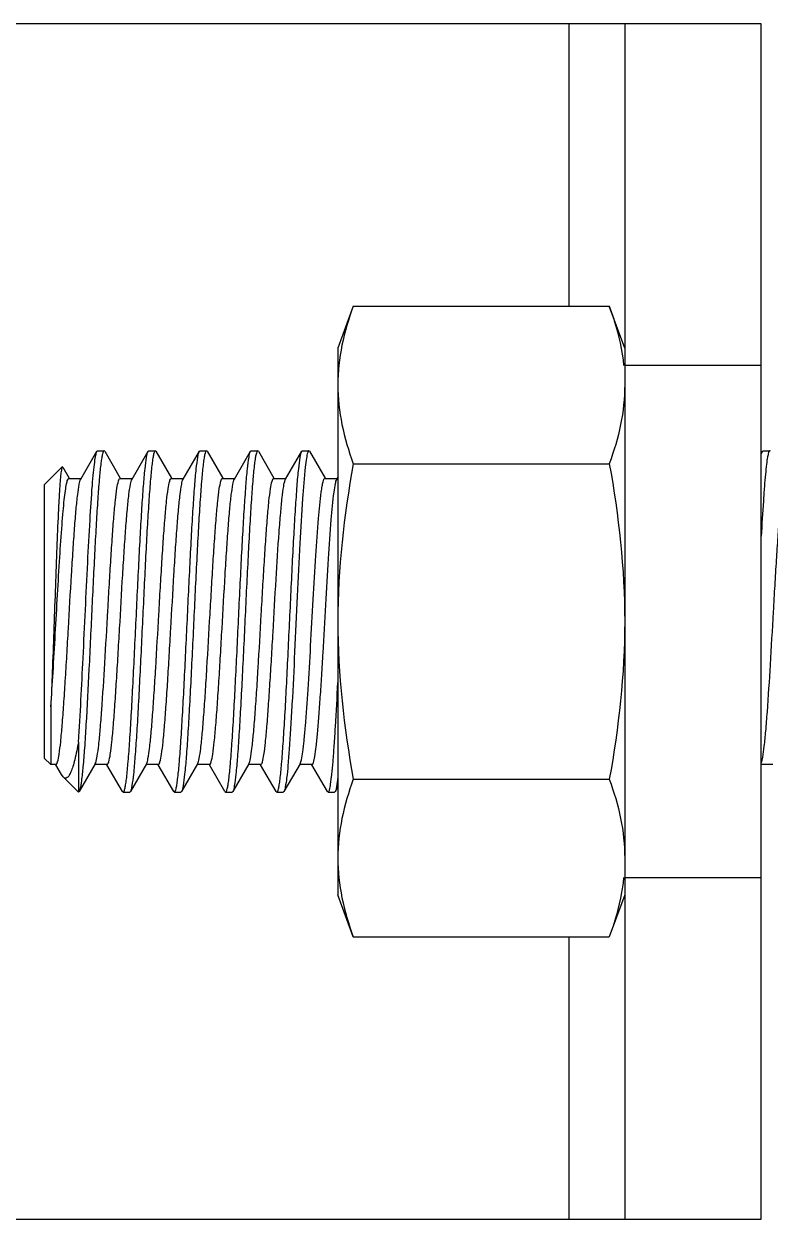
# Model space of a CAD drawing. Extents: x 1031190 to 1725648, y 733081 to 1571294.
# Drawn here: x 1158487.4 to 1158663.4, y 1227693.7 to 1227975.6 of the extents above; entities that cross this region are included whole.
import ezdxf

# ---------------------------------------------------------------- set-up
doc = ezdxf.new("R2010")
doc.units = 0
doc.header["$LTSCALE"] = 1000
doc.header["$MEASUREMENT"] = 0

msp = doc.modelspace()

# ---------------------------------------------------------------- linework, layer by layer
at = {"linetype": 'Continuous'}
for p, q in [((1158661.35, 1227975.6), (1158316.5, 1227975.6)), ((1158615.97, 1227975.6), (1158615.97, 1227909.05)), ((1158629.13, 1227975.6), (1158629.13, 1227693.69)), ((1158661.35, 1227693.69), (1158661.35, 1227975.6)), ((1158565.1, 1227909.05), (1158561.47, 1227899.08)), ((1158565.1, 1227909.05), (1158625.5, 1227909.05)), ((1158629.13, 1227899.08), (1158625.5, 1227909.05)), ((1158561.47, 1227899.08), (1158561.47, 1227770.21)), ((1158661.35, 1227895.05), (1158629.13, 1227895.05)), ((1158500.81, 1227868.23), (1158504.63, 1227874.78)), ((1158504.63, 1227874.78), (1158504.78, 1227874.91)), ((1158504.78, 1227874.91), (1158506.3, 1227874.91)), ((1158504.78, 1227874.91), (1158506.3, 1227874.91)), ((1158506.3, 1227874.91), (1158506.27, 1227874.91)), ((1158506.46, 1227874.78), (1158506.3, 1227874.91)), ((1158506.46, 1227874.78), (1158510.13, 1227868.43)), ((1158512.9, 1227868.23), (1158516.71, 1227874.78)), ((1158516.71, 1227874.78), (1158516.87, 1227874.91)), ((1158516.87, 1227874.91), (1158518.38, 1227874.91)), ((1158516.87, 1227874.91), (1158518.38, 1227874.91)), ((1158518.38, 1227874.91), (1158518.36, 1227874.91)), ((1158518.54, 1227874.78), (1158518.38, 1227874.91)), ((1158518.54, 1227874.78), (1158522.22, 1227868.43)), ((1158524.98, 1227868.23), (1158528.79, 1227874.78)), ((1158528.79, 1227874.78), (1158528.95, 1227874.91)), ((1158528.95, 1227874.91), (1158530.46, 1227874.91)), ((1158528.95, 1227874.91), (1158530.46, 1227874.91)), ((1158530.46, 1227874.91), (1158530.44, 1227874.91)), ((1158530.62, 1227874.78), (1158530.46, 1227874.91)), ((1158530.62, 1227874.78), (1158534.3, 1227868.43)), ((1158537.06, 1227868.23), (1158540.87, 1227874.78)), ((1158540.87, 1227874.78), (1158541.03, 1227874.91)), ((1158541.03, 1227874.91), (1158542.54, 1227874.91)), ((1158541.03, 1227874.91), (1158542.54, 1227874.91)), ((1158542.54, 1227874.91), (1158542.52, 1227874.91)), ((1158542.7, 1227874.78), (1158542.54, 1227874.91)), ((1158542.7, 1227874.78), (1158546.38, 1227868.43)), ((1158549.14, 1227868.23), (1158552.95, 1227874.78)), ((1158552.95, 1227874.78), (1158553.11, 1227874.91)), ((1158553.11, 1227874.91), (1158554.62, 1227874.91)), ((1158553.11, 1227874.91), (1158554.62, 1227874.91)), ((1158554.78, 1227874.78), (1158554.62, 1227874.91)), ((1158554.78, 1227874.78), (1158558.46, 1227868.43)), ((1158661.35, 1227874.19), (1158661.69, 1227874.78)), ((1158661.69, 1227874.78), (1158661.85, 1227874.91)), ((1158661.85, 1227874.91), (1158663.36, 1227874.91)), ((1158661.85, 1227874.91), (1158663.36, 1227874.91)), ((1158663.36, 1227874.91), (1158663.34, 1227874.91)), ((1158663.52, 1227874.78), (1158663.36, 1227874.91)), ((1158565.1, 1227871.84), (1158625.5, 1227871.84)), ((1158492.2, 1227866.86), (1158496.43, 1227871.09)), ((1158496.54, 1227871.05), (1158496.43, 1227871.09)), ((1158496.54, 1227871.05), (1158498.05, 1227868.43)), ((1158492.2, 1227866.86), (1158492.2, 1227802.42)), ((1158497.98, 1227868.39), (1158500.91, 1227868.39)), ((1158510.06, 1227868.39), (1158512.99, 1227868.39)), ((1158522.15, 1227868.39), (1158525.07, 1227868.39)), ((1158534.23, 1227868.39), (1158537.15, 1227868.39)), ((1158546.31, 1227868.39), (1158549.24, 1227868.39)), ((1158549.04, 1227868.02), (1158549.14, 1227868.23)), ((1158558.39, 1227868.39), (1158561.32, 1227868.39)), ((1158561.22, 1227868.23), (1158561.47, 1227868.65)), ((1158493.73, 1227814.49), (1158493.73, 1227800.89)), ((1158500.26, 1227806.2), (1158500.26, 1227794.37)), ((1158492.2, 1227802.42), (1158493.73, 1227800.89)), ((1158504.21, 1227801.06), (1158504.32, 1227801.3)), ((1158494.96, 1227800.89), (1158493.73, 1227800.89)), ((1158496.24, 1227798.54), (1158494.89, 1227800.85)), ((1158496.66, 1227797.97), (1158496.24, 1227798.54)), ((1158504.21, 1227801.06), (1158500.41, 1227794.51)), ((1158507.04, 1227800.89), (1158504.12, 1227800.89)), ((1158510.67, 1227794.51), (1158506.97, 1227800.85)), ((1158516.29, 1227801.06), (1158512.5, 1227794.51)), ((1158519.13, 1227800.89), (1158516.2, 1227800.89)), ((1158522.75, 1227794.51), (1158519.05, 1227800.85)), ((1158528.38, 1227801.06), (1158524.58, 1227794.51)), ((1158531.21, 1227800.89), (1158528.28, 1227800.89)), ((1158534.83, 1227794.51), (1158531.14, 1227800.85)), ((1158540.46, 1227801.06), (1158536.66, 1227794.51)), ((1158543.29, 1227800.89), (1158540.36, 1227800.89)), ((1158546.91, 1227794.51), (1158543.22, 1227800.85)), ((1158552.54, 1227801.06), (1158548.74, 1227794.51)), ((1158555.37, 1227800.89), (1158552.44, 1227800.89)), ((1158558.99, 1227794.51), (1158555.3, 1227800.85)), ((1158664.11, 1227800.89), (1158661.35, 1227800.89)), ((1158496.66, 1227797.97), (1158500.26, 1227794.37)), ((1158561.47, 1227795.62), (1158560.82, 1227794.51)), ((1158565.1, 1227797.44), (1158625.5, 1227797.44)), ((1158500.41, 1227794.51), (1158500.26, 1227794.37)), ((1158510.67, 1227794.51), (1158510.82, 1227794.37)), ((1158510.82, 1227794.37), (1158512.34, 1227794.37)), ((1158510.82, 1227794.37), (1158512.34, 1227794.37)), ((1158510.82, 1227794.37), (1158510.85, 1227794.37)), ((1158512.5, 1227794.51), (1158512.34, 1227794.37)), ((1158522.75, 1227794.51), (1158522.91, 1227794.37)), ((1158522.91, 1227794.37), (1158524.42, 1227794.37)), ((1158522.91, 1227794.37), (1158524.42, 1227794.37)), ((1158522.91, 1227794.37), (1158522.93, 1227794.37)), ((1158524.58, 1227794.51), (1158524.42, 1227794.37)), ((1158534.83, 1227794.51), (1158534.99, 1227794.37)), ((1158534.99, 1227794.37), (1158536.5, 1227794.37)), ((1158534.99, 1227794.37), (1158536.5, 1227794.37)), ((1158534.99, 1227794.37), (1158535.01, 1227794.37)), ((1158536.66, 1227794.51), (1158536.5, 1227794.37)), ((1158546.91, 1227794.51), (1158547.07, 1227794.37)), ((1158547.07, 1227794.37), (1158548.58, 1227794.37)), ((1158547.07, 1227794.37), (1158548.58, 1227794.37)), ((1158547.07, 1227794.37), (1158547.09, 1227794.37)), ((1158548.74, 1227794.51), (1158548.58, 1227794.37)), ((1158558.99, 1227794.51), (1158559.15, 1227794.37)), ((1158559.15, 1227794.37), (1158560.67, 1227794.37)), ((1158559.15, 1227794.37), (1158560.67, 1227794.37)), ((1158559.15, 1227794.37), (1158559.17, 1227794.37)), ((1158560.82, 1227794.51), (1158560.67, 1227794.37)), ((1158629.13, 1227774.23), (1158661.35, 1227774.23)), ((1158565.1, 1227760.24), (1158561.47, 1227770.21)), ((1158629.13, 1227770.21), (1158625.5, 1227760.24)), ((1158565.1, 1227760.24), (1158625.5, 1227760.24)), ((1158615.97, 1227760.24), (1158615.97, 1227693.69)), ((1158316.5, 1227693.69), (1158661.35, 1227693.69))]:
    msp.add_line(p, q, dxfattribs=at)
for points, knots in [([(1158565.1, 1227909.05), (1158564, 1227906.03), (1158562.17, 1227899.93), (1158561.47, 1227893.58), (1158561.47, 1227890.45)], [0, 0, 0, 0, 0.506411, 1, 1, 1, 1]), ([(1158625.5, 1227909.05), (1158625.92, 1227907.89), (1158627.47, 1227903.33), (1158628.53, 1227898.59), (1158628.89, 1227895.02)], [0, 0, 0, 0, 0.25454, 1, 1, 1, 1]), ([(1158561.47, 1227890.45), (1158561.47, 1227887.32), (1158562.17, 1227880.96), (1158564, 1227874.86), (1158565.1, 1227871.84)], [0, 0, 0, 0, 0.493589, 1, 1, 1, 1]), ([(1158629.13, 1227890.45), (1158629.13, 1227887.32), (1158628.43, 1227880.96), (1158626.6, 1227874.86), (1158625.5, 1227871.84)], [0, 0, 0, 0, 0.493589, 1, 1, 1, 1]), ([(1158500.26, 1227806.2), (1158500.7, 1227812.8), (1158501.22, 1227823.19), (1158501.89, 1227837.31), (1158502.41, 1227848.16), (1158502.93, 1227857.94), (1158503.38, 1227865.03), (1158503.78, 1227869.59), (1158504.03, 1227872), (1158504.3, 1227873.65), (1158504.47, 1227874.52), (1158504.63, 1227874.78)], [0, 0, 0, 0, 0.288558, 0.45413, 0.616509, 0.762715, 0.881069, 0.926757, 0.962188, 0.986703, 1, 1, 1, 1]), ([(1158506.27, 1227874.91), (1158506.18, 1227874.89), (1158506.04, 1227874.59), (1158505.89, 1227874.06), (1158505.72, 1227873.15), (1158505.46, 1227871.34), (1158505.16, 1227868.3), (1158504.82, 1227863.83), (1158504.48, 1227858.37), (1158504.13, 1227852.12), (1158503.79, 1227845.27), (1158503.32, 1227835.64), (1158502.77, 1227823.92), (1158502.2, 1227812.82), (1158501.71, 1227805.13), (1158501.37, 1227800.73), (1158501.03, 1227797.48), (1158500.78, 1227795.71), (1158500.61, 1227795.05)], [0, 0, 0, 0, 0.003459, 0.010697, 0.021985, 0.037294, 0.07952, 0.136044, 0.204986, 0.284036, 0.370529, 0.46155, 0.644849, 0.809404, 0.877597, 0.933236, 0.974471, 1, 1, 1, 1]), ([(1158510.85, 1227794.37), (1158510.94, 1227794.39), (1158511.09, 1227794.72), (1158511.25, 1227795.28), (1158511.42, 1227796.25), (1158511.69, 1227798.18), (1158511.99, 1227801.42), (1158512.35, 1227806.17), (1158512.7, 1227811.95), (1158513.06, 1227818.55), (1158513.42, 1227825.73), (1158513.78, 1227833.23), (1158514.14, 1227840.79), (1158514.5, 1227848.12), (1158514.86, 1227854.96), (1158515.21, 1227861.08), (1158515.57, 1227866.22), (1158515.89, 1227870.26), (1158516.28, 1227872.95), (1158516.47, 1227874.37), (1158516.71, 1227874.78)], [0, 0, 0, 0, 0.003604, 0.011244, 0.023189, 0.039398, 0.084082, 0.143773, 0.216344, 0.299191, 0.389329, 0.483504, 0.578314, 0.670341, 0.756264, 0.832984, 0.897741, 0.948218, 0.982646, 1, 1, 1, 1]), ([(1158518.36, 1227874.91), (1158518.26, 1227874.89), (1158518.11, 1227874.56), (1158517.96, 1227874), (1158517.78, 1227873.03), (1158517.52, 1227871.1), (1158517.21, 1227867.86), (1158516.86, 1227863.11), (1158516.5, 1227857.34), (1158516.14, 1227850.74), (1158515.79, 1227843.56), (1158515.43, 1227836.06), (1158515.07, 1227828.5), (1158514.71, 1227821.17), (1158514.35, 1227814.33), (1158513.99, 1227808.21), (1158513.63, 1227803.07), (1158513.31, 1227799.03), (1158512.93, 1227796.34), (1158512.73, 1227794.91), (1158512.5, 1227794.51)], [0, 0, 0, 0, 0.00361, 0.011255, 0.023204, 0.039415, 0.084097, 0.143782, 0.216344, 0.299179, 0.3893, 0.483457, 0.578255, 0.670276, 0.756195, 0.832914, 0.897677, 0.94817, 0.982621, 1, 1, 1, 1]), ([(1158522.93, 1227794.37), (1158523.02, 1227794.39), (1158523.17, 1227794.72), (1158523.33, 1227795.28), (1158523.51, 1227796.25), (1158523.77, 1227798.18), (1158524.08, 1227801.42), (1158524.43, 1227806.17), (1158524.78, 1227811.95), (1158525.14, 1227818.55), (1158525.5, 1227825.73), (1158525.86, 1227833.23), (1158526.22, 1227840.79), (1158526.58, 1227848.12), (1158526.94, 1227854.96), (1158527.29, 1227861.08), (1158527.65, 1227866.22), (1158527.97, 1227870.26), (1158528.36, 1227872.95), (1158528.55, 1227874.37), (1158528.79, 1227874.78)], [0, 0, 0, 0, 0.003605, 0.011246, 0.023192, 0.039401, 0.084087, 0.143779, 0.216351, 0.299198, 0.389337, 0.483511, 0.57832, 0.670346, 0.756268, 0.832988, 0.897743, 0.948218, 0.982646, 1, 1, 1, 1]), ([(1158530.44, 1227874.91), (1158530.34, 1227874.89), (1158530.19, 1227874.56), (1158530.04, 1227874), (1158529.86, 1227873.03), (1158529.6, 1227871.1), (1158529.29, 1227867.86), (1158528.94, 1227863.11), (1158528.58, 1227857.34), (1158528.23, 1227850.74), (1158527.87, 1227843.56), (1158527.51, 1227836.06), (1158527.15, 1227828.5), (1158526.79, 1227821.17), (1158526.43, 1227814.33), (1158526.08, 1227808.21), (1158525.71, 1227803.07), (1158525.39, 1227799.03), (1158525.01, 1227796.34), (1158524.81, 1227794.91), (1158524.58, 1227794.51)], [0, 0, 0, 0, 0.00361, 0.011255, 0.023204, 0.039415, 0.084097, 0.143781, 0.216343, 0.299178, 0.389299, 0.483456, 0.578254, 0.670275, 0.756194, 0.832913, 0.897677, 0.94817, 0.982621, 1, 1, 1, 1]), ([(1158535.01, 1227794.37), (1158535.1, 1227794.39), (1158535.26, 1227794.72), (1158535.41, 1227795.28), (1158535.59, 1227796.25), (1158535.85, 1227798.18), (1158536.16, 1227801.42), (1158536.51, 1227806.17), (1158536.87, 1227811.95), (1158537.22, 1227818.55), (1158537.58, 1227825.73), (1158537.94, 1227833.23), (1158538.3, 1227840.79), (1158538.66, 1227848.12), (1158539.02, 1227854.96), (1158539.37, 1227861.08), (1158539.74, 1227866.22), (1158540.06, 1227870.26), (1158540.44, 1227872.95), (1158540.64, 1227874.37), (1158540.87, 1227874.78)], [0, 0, 0, 0, 0.003605, 0.011246, 0.023192, 0.039402, 0.084089, 0.143781, 0.216352, 0.2992, 0.389339, 0.483513, 0.578322, 0.670347, 0.756269, 0.832988, 0.897743, 0.948219, 0.982646, 1, 1, 1, 1]), ([(1158542.52, 1227874.91), (1158542.43, 1227874.89), (1158542.28, 1227874.56), (1158542.12, 1227874), (1158541.94, 1227873.03), (1158541.68, 1227871.1), (1158541.37, 1227867.86), (1158541.02, 1227863.11), (1158540.67, 1227857.34), (1158540.31, 1227850.74), (1158539.95, 1227843.56), (1158539.59, 1227836.06), (1158539.23, 1227828.5), (1158538.87, 1227821.17), (1158538.51, 1227814.33), (1158538.16, 1227808.21), (1158537.79, 1227803.07), (1158537.48, 1227799.03), (1158537.09, 1227796.34), (1158536.89, 1227794.91), (1158536.66, 1227794.51)], [0, 0, 0, 0, 0.00361, 0.011255, 0.023204, 0.039415, 0.084096, 0.143781, 0.216343, 0.299178, 0.389299, 0.483455, 0.578253, 0.670274, 0.756194, 0.832913, 0.897676, 0.948169, 0.98262, 1, 1, 1, 1]), ([(1158547.09, 1227794.37), (1158547.19, 1227794.39), (1158547.34, 1227794.72), (1158547.49, 1227795.28), (1158547.67, 1227796.25), (1158547.93, 1227798.18), (1158548.24, 1227801.42), (1158548.59, 1227806.17), (1158548.95, 1227811.95), (1158549.31, 1227818.55), (1158549.66, 1227825.73), (1158550.02, 1227833.23), (1158550.38, 1227840.79), (1158550.74, 1227848.12), (1158551.1, 1227854.96), (1158551.46, 1227861.08), (1158551.82, 1227866.22), (1158552.14, 1227870.26), (1158552.52, 1227872.95), (1158552.72, 1227874.37), (1158552.95, 1227874.78)], [0, 0, 0, 0, 0.003605, 0.011246, 0.023193, 0.039403, 0.08409, 0.143783, 0.216354, 0.299202, 0.389341, 0.483515, 0.578323, 0.670348, 0.75627, 0.832989, 0.897744, 0.948219, 0.982646, 1, 1, 1, 1]), ([(1158554.34, 1227874.48), (1158554.21, 1227874.06), (1158554, 1227872.92), (1158553.86, 1227871.78), (1158553.78, 1227871.08)], [0, 0, 0, 0, 0.381853, 1, 1, 1, 1]), ([(1158554.62, 1227874.91), (1158554.6, 1227874.91), (1158554.43, 1227874.83), (1158554.39, 1227874.63), (1158554.34, 1227874.48)], [0, 0, 0, 0, 0.141686, 1, 1, 1, 1]), ([(1158663.34, 1227874.91), (1158663.19, 1227874.88), (1158663.02, 1227874.25), (1158662.78, 1227873.28), (1158662.56, 1227871.51), (1158662.31, 1227869.21), (1158662.07, 1227866.3), (1158661.73, 1227861.43), (1158661.5, 1227857.52), (1158661.35, 1227854.76)], [0, 0, 0, 0, 0.023088, 0.076942, 0.162256, 0.277921, 0.422109, 0.592457, 1, 1, 1, 1]), ([(1158496.42, 1227871.08), (1158496.3, 1227870.96), (1158496.24, 1227870.36), (1158496.05, 1227869.27), (1158495.92, 1227867.5), (1158495.75, 1227865.18), (1158495.59, 1227862.3), (1158495.36, 1227857.53), (1158495.08, 1227850.65), (1158494.76, 1227841.69), (1158494.43, 1227832.28), (1158494.1, 1227823.16), (1158493.86, 1227817.27), (1158493.73, 1227814.49)], [0, 0, 0, 0, 0.009173, 0.029347, 0.060391, 0.101835, 0.152988, 0.212953, 0.354877, 0.517215, 0.687692, 0.853036, 1, 1, 1, 1]), ([(1158553.78, 1227871.08), (1158553.5, 1227868.6), (1158553.06, 1227862.6), (1158552.47, 1227852.44), (1158551.88, 1227840.39), (1158551.28, 1227827.73), (1158550.77, 1227817.41), (1158550.34, 1227809.86), (1158550.03, 1227805.09), (1158549.72, 1227801.12), (1158549.44, 1227798.02), (1158549.12, 1227795.93), (1158548.93, 1227794.83), (1158548.74, 1227794.51)], [0, 0, 0, 0, 0.097413, 0.234815, 0.397699, 0.568819, 0.73005, 0.801523, 0.864307, 0.916739, 0.957442, 0.985378, 1, 1, 1, 1]), ([(1158493.73, 1227814.49), (1158493.92, 1227817.21), (1158494.29, 1227822.95), (1158494.8, 1227831.78), (1158495.31, 1227840.83), (1158495.82, 1227849.41), (1158496.26, 1227855.97), (1158496.63, 1227860.49), (1158496.89, 1227863.19), (1158497.14, 1227865.32), (1158497.41, 1227866.96), (1158497.61, 1227867.82), (1158497.84, 1227868.39), (1158497.98, 1227868.39)], [0, 0, 0, 0, 0.150782, 0.318318, 0.489969, 0.652746, 0.794352, 0.853795, 0.904124, 0.94441, 0.973938, 0.992299, 1, 1, 1, 1]), ([(1158494.96, 1227800.89), (1158495.04, 1227800.89), (1158495.22, 1227801.13), (1158495.46, 1227801.91), (1158495.78, 1227803.69), (1158496.11, 1227806.57), (1158496.46, 1227810.49), (1158496.81, 1227815.28), (1158497.17, 1227820.76), (1158497.53, 1227826.74), (1158498.01, 1227835.09), (1158498.47, 1227843.36), (1158498.97, 1227851.26), (1158499.32, 1227856.43), (1158499.68, 1227860.8), (1158500.01, 1227864.26), (1158500.38, 1227866.61), (1158500.6, 1227867.86), (1158500.81, 1227868.23)], [0, 0, 0, 0, 0.003516, 0.010772, 0.037949, 0.081609, 0.140308, 0.211978, 0.294061, 0.383613, 0.477416, 0.664254, 0.750571, 0.827952, 0.893624, 0.945254, 0.981055, 1, 1, 1, 1]), ([(1158504.32, 1227801.3), (1158504.5, 1227801.8), (1158504.75, 1227803.21), (1158505.1, 1227805.83), (1158505.43, 1227809.46), (1158505.93, 1227815.89), (1158506.51, 1227825.26), (1158507.07, 1227835.18), (1158507.54, 1227843.36), (1158507.89, 1227849.18), (1158508.25, 1227854.5), (1158508.59, 1227859.13), (1158508.94, 1227862.92), (1158509.26, 1227865.7), (1158509.58, 1227867.41), (1158509.81, 1227868.16), (1158509.99, 1227868.39), (1158510.06, 1227868.39)], [0, 0, 0, 0, 0.023549, 0.063214, 0.117783, 0.185416, 0.35021, 0.535036, 0.627046, 0.714525, 0.794449, 0.864058, 0.92096, 0.96323, 0.989531, 0.996563, 1, 1, 1, 1]), ([(1158507.04, 1227800.89), (1158507.12, 1227800.89), (1158507.3, 1227801.13), (1158507.54, 1227801.91), (1158507.86, 1227803.69), (1158508.19, 1227806.57), (1158508.54, 1227810.49), (1158508.9, 1227815.28), (1158509.25, 1227820.76), (1158509.61, 1227826.74), (1158510.09, 1227835.09), (1158510.56, 1227843.36), (1158511.05, 1227851.26), (1158511.4, 1227856.43), (1158511.76, 1227860.8), (1158512.09, 1227864.26), (1158512.46, 1227866.61), (1158512.68, 1227867.86), (1158512.9, 1227868.23)], [0, 0, 0, 0, 0.003516, 0.010771, 0.037949, 0.081609, 0.140308, 0.211978, 0.294061, 0.383613, 0.477416, 0.664254, 0.750572, 0.827952, 0.893624, 0.945254, 0.981055, 1, 1, 1, 1]), ([(1158516.29, 1227801.06), (1158516.51, 1227801.43), (1158516.73, 1227802.68), (1158517.1, 1227805.03), (1158517.43, 1227808.49), (1158517.79, 1227812.86), (1158518.14, 1227818.03), (1158518.63, 1227825.93), (1158519.1, 1227834.2), (1158519.58, 1227842.55), (1158519.94, 1227848.53), (1158520.29, 1227854.01), (1158520.65, 1227858.79), (1158521, 1227862.72), (1158521.33, 1227865.6), (1158521.65, 1227867.38), (1158521.89, 1227868.15), (1158522.07, 1227868.39), (1158522.15, 1227868.39)], [0, 0, 0, 0, 0.018976, 0.054803, 0.106453, 0.172139, 0.249526, 0.335844, 0.522668, 0.616459, 0.705997, 0.788066, 0.859722, 0.918409, 0.962059, 0.989231, 0.996484, 1, 1, 1, 1]), ([(1158519.13, 1227800.89), (1158519.2, 1227800.89), (1158519.38, 1227801.13), (1158519.62, 1227801.91), (1158519.94, 1227803.69), (1158520.27, 1227806.57), (1158520.62, 1227810.49), (1158520.98, 1227815.28), (1158521.34, 1227820.76), (1158521.69, 1227826.74), (1158522.17, 1227835.09), (1158522.64, 1227843.36), (1158523.13, 1227851.26), (1158523.48, 1227856.43), (1158523.84, 1227860.8), (1158524.17, 1227864.26), (1158524.54, 1227866.61), (1158524.76, 1227867.86), (1158524.98, 1227868.23)], [0, 0, 0, 0, 0.003517, 0.010771, 0.037949, 0.081609, 0.140308, 0.211979, 0.294062, 0.383613, 0.477416, 0.664254, 0.750571, 0.827951, 0.893623, 0.945253, 0.981055, 1, 1, 1, 1]), ([(1158528.38, 1227801.06), (1158528.59, 1227801.43), (1158528.81, 1227802.68), (1158529.18, 1227805.03), (1158529.51, 1227808.49), (1158529.87, 1227812.86), (1158530.22, 1227818.03), (1158530.71, 1227825.93), (1158531.18, 1227834.2), (1158531.66, 1227842.55), (1158532.02, 1227848.53), (1158532.37, 1227854.01), (1158532.73, 1227858.79), (1158533.08, 1227862.72), (1158533.41, 1227865.6), (1158533.73, 1227867.38), (1158533.97, 1227868.15), (1158534.15, 1227868.39), (1158534.23, 1227868.39)], [0, 0, 0, 0, 0.018976, 0.054803, 0.106454, 0.17214, 0.249527, 0.335846, 0.52267, 0.61646, 0.705997, 0.788065, 0.859721, 0.918408, 0.962058, 0.98923, 0.996485, 1, 1, 1, 1]), ([(1158531.21, 1227800.89), (1158531.29, 1227800.89), (1158531.46, 1227801.13), (1158531.7, 1227801.91), (1158532.02, 1227803.69), (1158532.35, 1227806.57), (1158532.71, 1227810.49), (1158533.06, 1227815.28), (1158533.42, 1227820.76), (1158533.78, 1227826.74), (1158534.25, 1227835.09), (1158534.72, 1227843.36), (1158535.21, 1227851.26), (1158535.57, 1227856.43), (1158535.92, 1227860.8), (1158536.25, 1227864.26), (1158536.62, 1227866.61), (1158536.84, 1227867.86), (1158537.06, 1227868.23)], [0, 0, 0, 0, 0.003514, 0.010772, 0.03795, 0.08161, 0.140308, 0.211978, 0.294061, 0.383612, 0.477415, 0.664253, 0.750571, 0.827952, 0.893624, 0.945254, 0.981055, 1, 1, 1, 1]), ([(1158540.46, 1227801.06), (1158540.67, 1227801.43), (1158540.9, 1227802.68), (1158541.26, 1227805.03), (1158541.59, 1227808.49), (1158541.95, 1227812.86), (1158542.31, 1227818.03), (1158542.8, 1227825.93), (1158543.26, 1227834.2), (1158543.74, 1227842.55), (1158544.1, 1227848.53), (1158544.46, 1227854.01), (1158544.81, 1227858.79), (1158545.16, 1227862.72), (1158545.49, 1227865.6), (1158545.81, 1227867.38), (1158546.05, 1227868.15), (1158546.23, 1227868.39), (1158546.31, 1227868.39)], [0, 0, 0, 0, 0.018976, 0.054803, 0.106453, 0.172139, 0.249526, 0.335844, 0.522668, 0.61646, 0.705997, 0.788066, 0.859722, 0.918409, 0.962059, 0.989231, 0.996485, 1, 1, 1, 1]), ([(1158543.29, 1227800.89), (1158543.37, 1227800.89), (1158543.54, 1227801.12), (1158543.78, 1227801.87), (1158544.09, 1227803.6), (1158544.42, 1227806.39), (1158544.76, 1227810.2), (1158545.11, 1227814.84), (1158545.46, 1227820.18), (1158545.82, 1227826.02), (1158546.29, 1227834.23), (1158546.85, 1227844.16), (1158547.43, 1227853.53), (1158547.93, 1227859.95), (1158548.27, 1227863.56), (1158548.61, 1227866.15), (1158548.86, 1227867.54), (1158549.04, 1227868.02)], [0, 0, 0, 0, 0.003447, 0.010504, 0.036907, 0.07934, 0.136454, 0.206305, 0.286482, 0.374206, 0.466428, 0.651492, 0.816161, 0.883565, 0.937789, 0.976999, 1, 1, 1, 1]), ([(1158557.54, 1227865.17), (1158557.61, 1227865.64), (1158557.72, 1227866.44), (1158557.93, 1227867.47), (1158558.09, 1227868.06), (1158558.29, 1227868.39), (1158558.39, 1227868.39)], [0, 0, 0, 0, 0.417027, 0.722093, 0.91306, 1, 1, 1, 1]), ([(1158560.57, 1227865.17), (1158560.65, 1227865.84), (1158560.83, 1227866.86), (1158561.04, 1227867.91), (1158561.22, 1227868.23)], [0, 0, 0, 0, 0.64784, 1, 1, 1, 1]), ([(1158661.35, 1227801.2), (1158661.54, 1227801.66), (1158661.78, 1227803.01), (1158662.13, 1227805.54), (1158662.47, 1227809.1), (1158662.97, 1227815.5), (1158663.55, 1227824.88), (1158664.12, 1227834.83), (1158664.59, 1227843.07), (1158664.94, 1227848.95), (1158665.3, 1227854.33), (1158665.65, 1227859.01), (1158666, 1227862.85), (1158666.32, 1227865.66), (1158666.64, 1227867.4), (1158666.88, 1227868.16), (1158667.05, 1227868.39), (1158667.13, 1227868.39)], [0, 0, 0, 0, 0.021934, 0.060252, 0.1138, 0.180755, 0.345177, 0.530709, 0.623344, 0.711545, 0.792219, 0.862544, 0.920069, 0.962821, 0.989426, 0.996537, 1, 1, 1, 1]), ([(1158552.54, 1227801.06), (1158552.71, 1227801.35), (1158552.92, 1227802.32), (1158553.22, 1227804.14), (1158553.51, 1227806.78), (1158553.96, 1227811.67), (1158554.47, 1227819.13), (1158555.06, 1227829.1), (1158555.65, 1227839.65), (1158556.24, 1227849.68), (1158556.83, 1227858.13), (1158557.27, 1227863.11), (1158557.54, 1227865.17)], [0, 0, 0, 0, 0.015991, 0.045014, 0.086536, 0.139531, 0.27419, 0.434995, 0.605144, 0.76684, 0.903184, 1, 1, 1, 1]), ([(1158555.37, 1227800.89), (1158555.44, 1227800.89), (1158555.59, 1227801.07), (1158555.81, 1227801.69), (1158556.09, 1227803.1), (1158556.39, 1227805.4), (1158556.7, 1227808.55), (1158557.02, 1227812.43), (1158557.34, 1227816.95), (1158557.65, 1227821.97), (1158558.09, 1227829.24), (1158558.61, 1227838.45), (1158559.21, 1227848.93), (1158559.82, 1227857.79), (1158560.28, 1227863.02), (1158560.57, 1227865.17)], [0, 0, 0, 0, 0.003125, 0.009234, 0.031868, 0.068302, 0.117635, 0.178513, 0.24923, 0.32779, 0.411973, 0.587575, 0.756267, 0.899071, 1, 1, 1, 1]), ([(1158559.17, 1227794.37), (1158559.24, 1227794.39), (1158559.36, 1227794.58), (1158559.57, 1227795.2), (1158559.81, 1227796.57), (1158560.08, 1227798.8), (1158560.35, 1227801.84), (1158560.63, 1227805.6), (1158561.03, 1227811.82), (1158561.29, 1227816.78), (1158561.47, 1227820.26)], [0, 0, 0, 0, 0.007842, 0.023029, 0.077823, 0.164939, 0.282689, 0.428541, 0.599299, 1, 1, 1, 1]), ([(1158500.26, 1227806.2), (1158500, 1227804.81), (1158499.62, 1227802.87), (1158498.99, 1227800.55), (1158498.56, 1227799.29), (1158498.12, 1227798.4), (1158497.69, 1227797.8), (1158497.09, 1227797.61), (1158496.79, 1227797.84), (1158496.66, 1227797.97)], [0, 0, 0, 0, 0.427991, 0.594855, 0.728399, 0.828419, 0.897176, 0.945337, 1, 1, 1, 1]), ([(1158561.47, 1227797.84), (1158561.38, 1227797.1), (1158561.21, 1227796), (1158561.02, 1227794.84), (1158560.82, 1227794.51)], [0, 0, 0, 0, 0.657878, 1, 1, 1, 1]), ([(1158565.1, 1227797.44), (1158564, 1227794.42), (1158562.17, 1227788.32), (1158561.47, 1227781.97), (1158561.47, 1227778.84)], [0, 0, 0, 0, 0.506411, 1, 1, 1, 1]), ([(1158625.5, 1227797.44), (1158626.6, 1227794.42), (1158628.43, 1227788.32), (1158629.13, 1227781.97), (1158629.13, 1227778.84)], [0, 0, 0, 0, 0.506411, 1, 1, 1, 1]), ([(1158500.61, 1227795.05), (1158500.59, 1227794.99), (1158500.54, 1227794.8), (1158500.48, 1227794.62), (1158500.41, 1227794.51)], [0, 0, 0, 0, 0.313034, 1, 1, 1, 1]), ([(1158561.47, 1227778.84), (1158561.47, 1227775.71), (1158562.17, 1227769.35), (1158564, 1227763.26), (1158565.1, 1227760.24)], [0, 0, 0, 0, 0.493589, 1, 1, 1, 1]), ([(1158628.89, 1227774.26), (1158628.77, 1227773.08), (1158628.1, 1227768.31), (1158626.74, 1227763.65), (1158625.5, 1227760.24)], [0, 0, 0, 0, 0.246329, 1, 1, 1, 1])]:
    msp.add_open_spline(points, degree=3, knots=knots, dxfattribs=at)
for points in [[(1158565.1, 1227871.84), (1158562.87, 1227859.59), (1158561.47, 1227847.1), (1158561.47, 1227834.64)], [(1158625.5, 1227871.84), (1158627.73, 1227859.59), (1158629.13, 1227847.1), (1158629.13, 1227834.64)], [(1158561.47, 1227834.64), (1158561.47, 1227822.18), (1158562.87, 1227809.7), (1158565.1, 1227797.44)], [(1158629.13, 1227834.64), (1158629.13, 1227822.18), (1158627.73, 1227809.7), (1158625.5, 1227797.44)]]:
    msp.add_open_spline(points, degree=3, dxfattribs=at)

doc.saveas('drawing.dxf')
